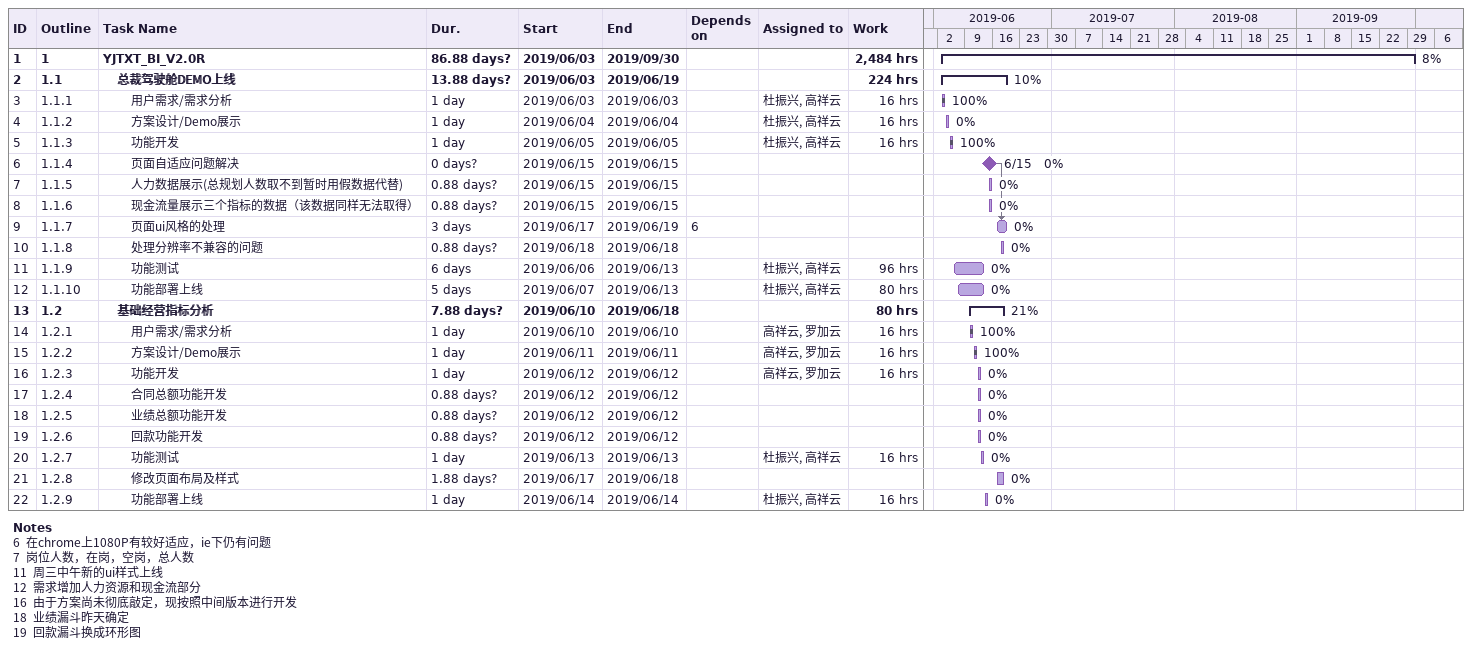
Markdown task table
| ID | WBS | Task | Duration | Start | Finish | Predecessors | Resources | % complete | Work (h) |
|---|---|---|---|---|---|---|---|---|---|
| 1 | 1 | **YJTXT_BI_V2.0R** | 86.88d? | 2019-06-03 | 2019-09-30 |  |  | 8 | 2484 |
| 2 | 1.1 | **总裁驾驶舱DEMO上线** | 13.88d? | 2019-06-03 | 2019-06-19 |  |  | 10 | 224 |
| 3 | 1.1.1 | 用户需求/需求分析 | 1d | 2019-06-03 | 2019-06-03 |  | 杜振兴, 高祥云 | 100 | 16 |
| 4 | 1.1.2 | 方案设计/Demo展示 | 1d | 2019-06-04 | 2019-06-04 |  | 杜振兴, 高祥云 | 0 | 16 |
| 5 | 1.1.3 | 功能开发 | 1d | 2019-06-05 | 2019-06-05 |  | 杜振兴, 高祥云 | 100 | 16 |
| 6 | 1.1.4 | 页面自适应问题解决 | 0d? | 2019-06-15 | 2019-06-15 |  |  | 0 |  |
| 7 | 1.1.5 | 人力数据展示(总规划人数取不到暂时用假数据代替) | 0.88d? | 2019-06-15 | 2019-06-15 |  |  | 0 |  |
| 8 | 1.1.6 | 现金流量展示三个指标的数据（该数据同样无法取得） | 0.88d? | 2019-06-15 | 2019-06-15 |  |  | 0 |  |
| 9 | 1.1.7 | 页面ui风格的处理 | 3d | 2019-06-17 | 2019-06-19 | 6 |  | 0 |  |
| 10 | 1.1.8 | 处理分辨率不兼容的问题 | 0.88d? | 2019-06-18 | 2019-06-18 |  |  | 0 |  |
| 11 | 1.1.9 | 功能测试 | 6d | 2019-06-06 | 2019-06-13 |  | 杜振兴, 高祥云 | 0 | 96 |
| 12 | 1.1.10 | 功能部署上线 | 5d | 2019-06-07 | 2019-06-13 |  | 杜振兴, 高祥云 | 0 | 80 |
| 13 | 1.2 | **基础经营指标分析** | 7.88d? | 2019-06-10 | 2019-06-18 |  |  | 21 | 80 |
| 14 | 1.2.1 | 用户需求/需求分析 | 1d | 2019-06-10 | 2019-06-10 |  | 高祥云, 罗加云 | 100 | 16 |
| 15 | 1.2.2 | 方案设计/Demo展示 | 1d | 2019-06-11 | 2019-06-11 |  | 高祥云, 罗加云 | 100 | 16 |
| 16 | 1.2.3 | 功能开发 | 1d | 2019-06-12 | 2019-06-12 |  | 高祥云, 罗加云 | 0 | 16 |
| 17 | 1.2.4 | 合同总额功能开发 | 0.88d? | 2019-06-12 | 2019-06-12 |  |  | 0 |  |
| 18 | 1.2.5 | 业绩总额功能开发 | 0.88d? | 2019-06-12 | 2019-06-12 |  |  | 0 |  |
| 19 | 1.2.6 | 回款功能开发 | 0.88d? | 2019-06-12 | 2019-06-12 |  |  | 0 |  |
| 20 | 1.2.7 | 功能测试 | 1d | 2019-06-13 | 2019-06-13 |  | 杜振兴, 高祥云 | 0 | 16 |
| 21 | 1.2.8 | 修改页面布局及样式 | 1.88d? | 2019-06-17 | 2019-06-18 |  |  | 0 |  |
| 22 | 1.2.9 | 功能部署上线 | 1d | 2019-06-14 | 2019-06-14 |  | 杜振兴, 高祥云 | 0 | 16 |

Notes
- 6: 在chrome上1080P有较好适应，ie下仍有问题
- 7: 岗位人数，在岗，空岗，总人数
- 11: 周三中午新的ui样式上线
- 12: 需求增加人力资源和现金流部分
- 16: 由于方案尚未彻底敲定，现按照中间版本进行开发
- 18: 业绩漏斗昨天确定
- 19: 回款漏斗换成环形图
